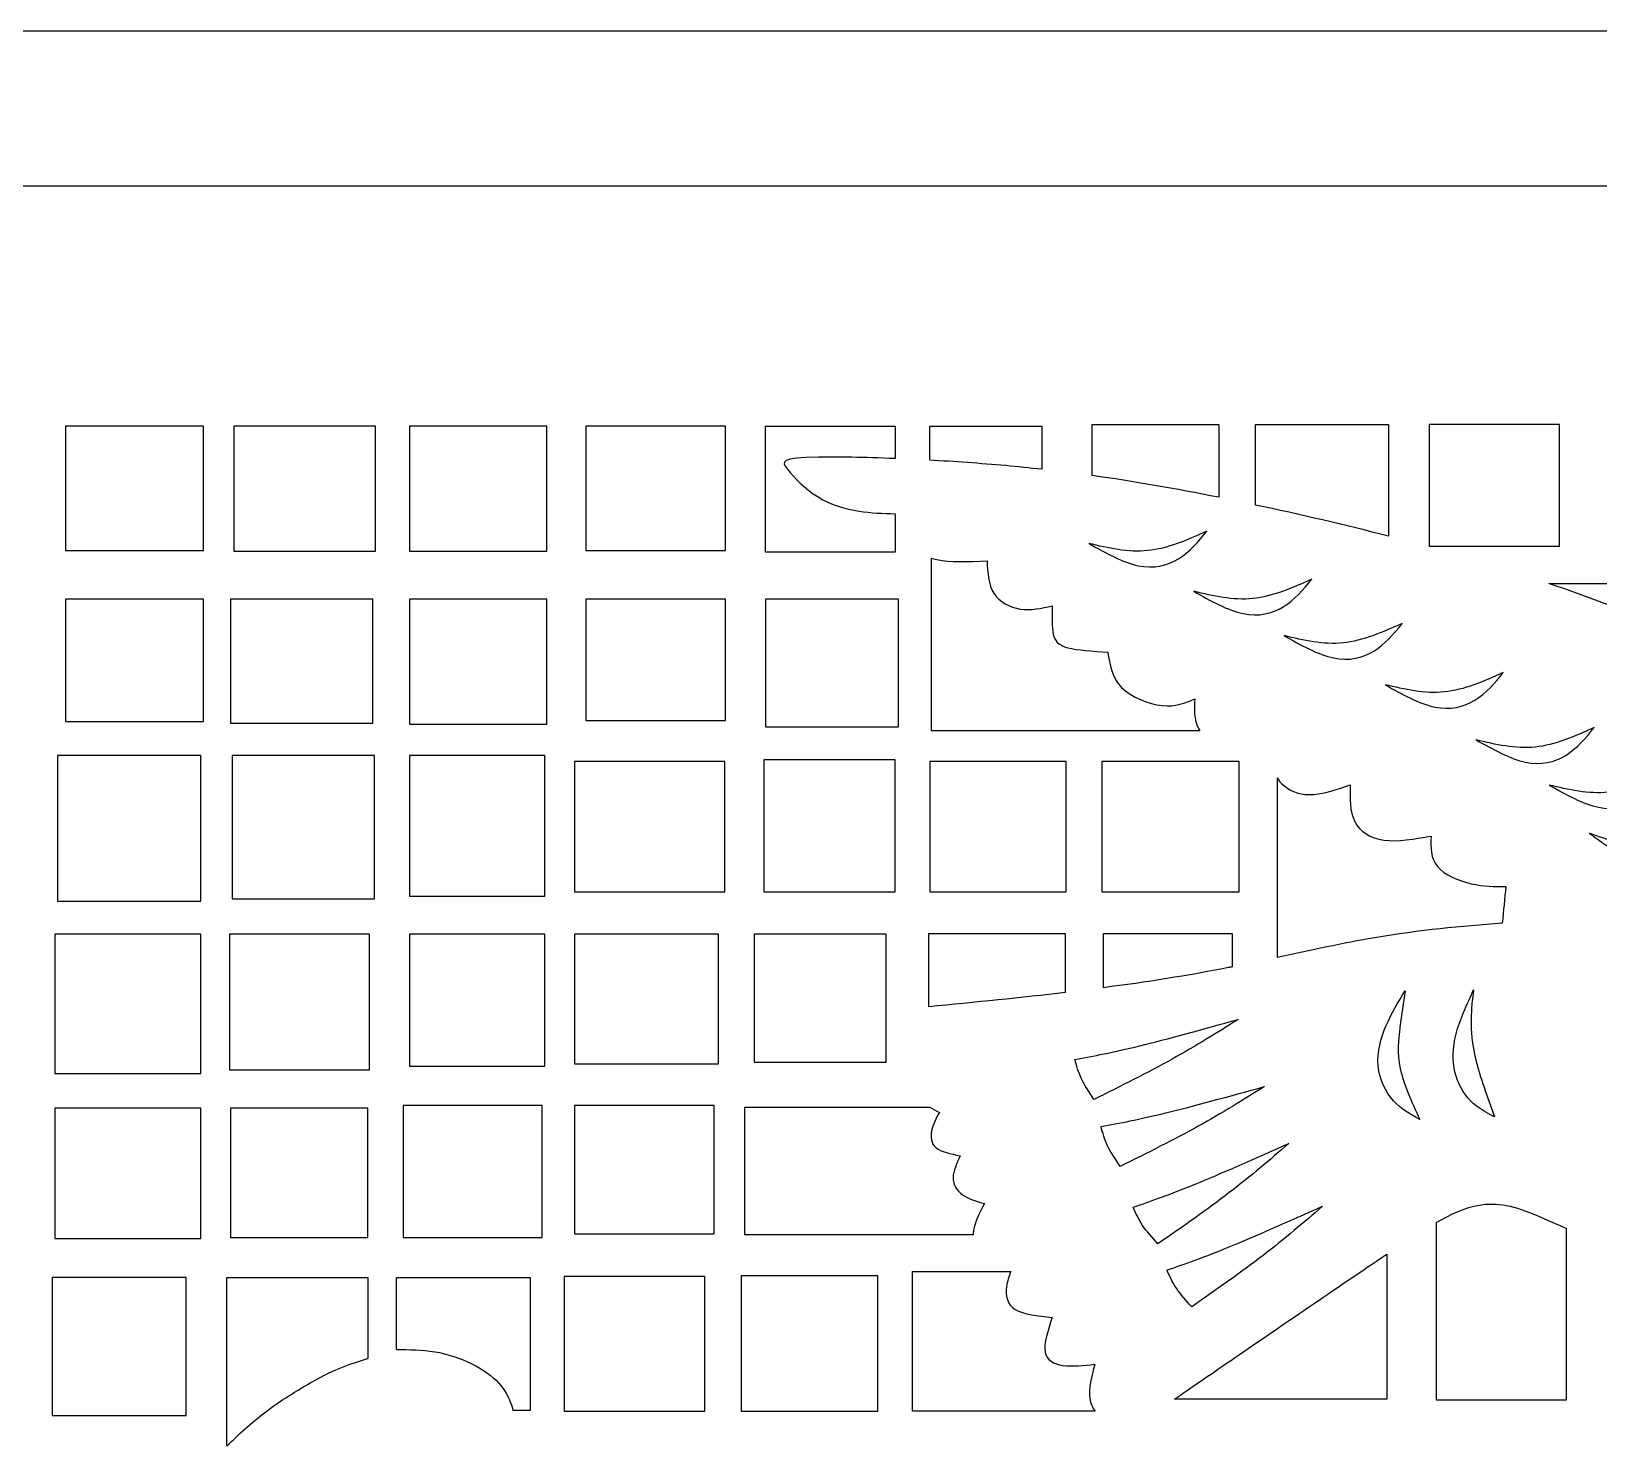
# Model space of a CAD drawing. Header units: millimetres. Extents: x 30 to 570, y 16 to 401.
# Drawn here: x 269.1 to 389.3, y 278.2 to 386.8 of the extents above; entities that cross this region are included whole.
import ezdxf

# ---------------------------------------------------------------- set-up
doc = ezdxf.new("R2010")
doc.units = ezdxf.units.MM
for name, color, linetype in [('Default', 7, 'Continuous'), ('DV1_Layer_1', 7, 'Continuous'), ('Layer_1', 7, 'Continuous')]:
    doc.layers.add(name, color=color, linetype=linetype)

# ---------------------------------------------------------------- blocks, each defined once
blk = doc.blocks.new('SE')
at = {"layer": 'DV1_Layer_1', "color": 7, "linetype": 'Continuous'}
for points, knots in [([(300.17, 19.96), (298.13, 20), (296.08, 20.05), (294.36, 20.47), (292.65, 20.89), (291.27, 21.7), (290.4, 22.74), (289.53, 23.79), (289.18, 25.08), (288.82, 26.37), (287.26, 26.33), (284.15, 26.24), (281.21, 28.28), (280.05, 29.42), (278.89, 30.55), (278.05, 31.8), (277.2, 33.05), (276.49, 32.42), (275.06, 31.18), (271.86, 31.53), (270.68, 32.31), (269.5, 33.09), (268.74, 34.47), (267.99, 35.85), (267.05, 34.87), (266.12, 33.89), (264.74, 33.38), (263.36, 32.87), (261.53, 32.83), (260.13, 33.16), (258.73, 33.49), (257.75, 34.21), (257.08, 35.07), (256.41, 35.94), (256.05, 36.97), (255.7, 37.99), (253.83, 37.9), (250.09, 37.72), (244.21, 39.86), (238.87, 42.26), (234.95, 41.91), (233.02, 41.42), (231.08, 40.93), (229.16, 40.13), (227.14, 38.79), (225.11, 37.46), (222.98, 35.59), (220.46, 33.87), (217.95, 32.16), (212.16, 29.04), (208.28, 27.04), (201.96, 24.99), (198.96, 24.34), (195.95, 23.7), (193.1, 23.43), (189.43, 23.5), (185.76, 23.56), (181.26, 23.97), (177.1, 25.28), (172.94, 26.59), (165.28, 31.04), (156.91, 35.5), (153.21, 37.08), (149.52, 38.66), (146.31, 39.59), (143.49, 40.01), (140.66, 40.44), (138.21, 40.35), (135.87, 39.66), (133.54, 38.97), (129.08, 36.39), (124.28, 35.59), (121.98, 35.41), (119.69, 35.23), (117.51, 35.27), (115.66, 35.63), (113.81, 35.99), (112.3, 36.65), (110.79, 37.32), (109.9, 35.81), (108.11, 32.78), (104.55, 31.53), (102.86, 31.24), (101.17, 30.96), (99.57, 31), (98.21, 31.53), (96.85, 32.07), (95.74, 33.09), (94.96, 34.21), (94.18, 35.32), (93.73, 36.52), (93.42, 37.79), (93.11, 39.06), (92.93, 40.39), (92.76, 41.73), (90.17, 40.88), (87.59, 40.04), (84.56, 39.21), (81.54, 38.39), (74.59, 36.79), (69.43, 36.43), (66.6, 36.68), (63.77, 36.92), (60.7, 37.59), (57.41, 38.9), (54.11, 40.22), (50.6, 42.17), (48.24, 45.18), (45.88, 48.18), (43.47, 56.29), (44.81, 61.36), (45.94, 63.41), (47.08, 65.46), (48.68, 67.02), (50.28, 68.57), (47.52, 70.89), (44.76, 73.2), (42, 75.52), (44.45, 78.15), (46.9, 80.77), (49.35, 83.4), (46.77, 85.8), (44.18, 88.21), (41.6, 90.61), (44.14, 93.24), (46.68, 95.87), (49.21, 98.49), (46.63, 101.12), (44.05, 103.75), (41.47, 106.37), (44.14, 109.04), (46.81, 111.71), (49.48, 114.39), (46.68, 116.88), (43.87, 119.37), (41.07, 121.87), (43.34, 124.63), (45.61, 127.39), (47.88, 130.15), (45.12, 132.68), (42.36, 135.22), (39.6, 137.76), (41.96, 140.39), (44.32, 143.01), (46.68, 145.64), (44.01, 148), (41.33, 150.36), (38.66, 152.72), (41.33, 155.3), (44.01, 157.88), (46.68, 160.46), (43.92, 162.87), (41.16, 165.27), (38.4, 167.68), (41.16, 170.39), (43.92, 173.11), (46.68, 175.82), (43.78, 178.09), (40.89, 180.36), (38, 182.63), (40.62, 185.31), (43.25, 187.98), (45.88, 190.65), (43.43, 193.14), (40.98, 195.63), (38.53, 198.13), (41.38, 200.49), (44.23, 202.85), (47.08, 205.21), (44.63, 207.7), (42.18, 210.19), (39.73, 212.69), (42.14, 215.22), (44.54, 217.76), (46.94, 220.3), (44.27, 222.66), (41.6, 225.02), (38.93, 227.38), (41.29, 230.32), (43.65, 233.25), (46.01, 236.19), (43.47, 238.37), (40.93, 240.56), (38.4, 242.74), (40.93, 245.68), (43.47, 248.61), (46.01, 251.55), (43.03, 253.56), (40.04, 255.56), (37.06, 257.56), (39.78, 259.83), (42.49, 262.1), (45.21, 264.37), (42.27, 267.04), (39.33, 269.72), (36.39, 272.39), (39.33, 274.92), (42.27, 277.46), (45.21, 280), (42.4, 282.49), (39.6, 284.99), (36.79, 287.48), (39.82, 290.06), (42.85, 292.64), (45.88, 295.23), (43.25, 297.81), (40.62, 300.39), (38, 302.97), (41.07, 305.29), (44.14, 307.6), (47.21, 309.92), (44.5, 311.88), (41.78, 313.84), (39.06, 315.79), (41.82, 318.51), (44.58, 321.23), (47.35, 323.94), (44.41, 326.79), (41.47, 329.64), (38.53, 332.49), (41.6, 334.8), (44.67, 337.12), (47.75, 339.43), (44.9, 342.24), (42.05, 345.04), (39.2, 347.85), (42, 349.94), (44.81, 352.03), (47.61, 354.13), (44.76, 356.17), (41.91, 358.22), (39.06, 360.27), (41.82, 363.07), (44.58, 365.88), (47.35, 368.68), (44.85, 370.78), (42.36, 372.87), (39.87, 374.96)], [0, 0, 0, 0, 0.011364, 0.011364, 0.011364, 0.022727, 0.022727, 0.022727, 0.034091, 0.034091, 0.034091, 0.045455, 0.056818, 0.056818, 0.056818, 0.068182, 0.068182, 0.068182, 0.079545, 0.090909, 0.090909, 0.090909, 0.102273, 0.102273, 0.102273, 0.113636, 0.113636, 0.113636, 0.125, 0.125, 0.125, 0.136364, 0.136364, 0.136364, 0.147727, 0.147727, 0.147727, 0.159091, 0.170455, 0.181818, 0.193182, 0.193182, 0.193182, 0.204545, 0.204545, 0.204545, 0.215909, 0.215909, 0.215909, 0.227273, 0.238636, 0.25, 0.25, 0.25, 0.261364, 0.261364, 0.261364, 0.272727, 0.272727, 0.272727, 0.284091, 0.295455, 0.295455, 0.295455, 0.306818, 0.306818, 0.306818, 0.318182, 0.318182, 0.318182, 0.329545, 0.340909, 0.340909, 0.340909, 0.352273, 0.352273, 0.352273, 0.363636, 0.363636, 0.363636, 0.375, 0.386364, 0.386364, 0.386364, 0.397727, 0.397727, 0.397727, 0.409091, 0.409091, 0.409091, 0.420455, 0.420455, 0.420455, 0.431818, 0.431818, 0.431818, 0.443182, 0.443182, 0.443182, 0.454545, 0.465909, 0.465909, 0.465909, 0.477273, 0.477273, 0.477273, 0.488636, 0.488636, 0.488636, 0.5, 0.511364, 0.511364, 0.511364, 0.522727, 0.522727, 0.522727, 0.534091, 0.534091, 0.534091, 0.545455, 0.545455, 0.545455, 0.556818, 0.556818, 0.556818, 0.568182, 0.568182, 0.568182, 0.579545, 0.579545, 0.579545, 0.590909, 0.590909, 0.590909, 0.602273, 0.602273, 0.602273, 0.613636, 0.613636, 0.613636, 0.625, 0.625, 0.625, 0.636364, 0.636364, 0.636364, 0.647727, 0.647727, 0.647727, 0.659091, 0.659091, 0.659091, 0.670455, 0.670455, 0.670455, 0.681818, 0.681818, 0.681818, 0.693182, 0.693182, 0.693182, 0.704545, 0.704545, 0.704545, 0.715909, 0.715909, 0.715909, 0.727273, 0.727273, 0.727273, 0.738636, 0.738636, 0.738636, 0.75, 0.75, 0.75, 0.761364, 0.761364, 0.761364, 0.772727, 0.772727, 0.772727, 0.784091, 0.784091, 0.784091, 0.795455, 0.795455, 0.795455, 0.806818, 0.806818, 0.806818, 0.818182, 0.818182, 0.818182, 0.829545, 0.829545, 0.829545, 0.840909, 0.840909, 0.840909, 0.852273, 0.852273, 0.852273, 0.863636, 0.863636, 0.863636, 0.875, 0.875, 0.875, 0.886364, 0.886364, 0.886364, 0.897727, 0.897727, 0.897727, 0.909091, 0.909091, 0.909091, 0.920455, 0.920455, 0.920455, 0.931818, 0.931818, 0.931818, 0.943182, 0.943182, 0.943182, 0.954545, 0.954545, 0.954545, 0.965909, 0.965909, 0.965909, 0.977273, 0.977273, 0.977273, 1, 1, 1, 1]), ([(300.17, 19.96), (302.22, 20), (304.27, 20.05), (305.98, 20.47), (307.7, 20.89), (309.08, 21.7), (309.95, 22.74), (310.81, 23.79), (311.17, 25.08), (311.53, 26.37), (313.09, 26.33), (316.2, 26.24), (319.14, 28.28), (320.3, 29.42), (321.46, 30.55), (322.3, 31.8), (323.15, 33.05), (323.86, 32.42), (325.28, 31.18), (328.49, 31.53), (329.67, 32.31), (330.85, 33.09), (331.61, 34.47), (332.36, 35.85), (333.3, 34.87), (334.23, 33.89), (335.61, 33.38), (336.99, 32.87), (338.82, 32.83), (340.22, 33.16), (341.62, 33.49), (342.6, 34.21), (343.27, 35.07), (343.94, 35.94), (344.29, 36.97), (344.65, 37.99), (346.52, 37.9), (350.26, 37.72), (356.14, 39.86), (361.48, 42.26), (365.4, 41.91), (367.33, 41.42), (369.27, 40.93), (371.18, 40.13), (373.21, 38.79), (375.24, 37.46), (377.37, 35.59), (379.89, 33.87), (382.4, 32.16), (388.19, 29.04), (392.06, 27.04), (398.39, 24.99), (401.39, 24.34), (404.4, 23.7), (407.25, 23.43), (410.92, 23.5), (414.59, 23.56), (419.09, 23.97), (423.25, 25.28), (427.41, 26.59), (435.07, 31.04), (443.44, 35.5), (447.14, 37.08), (450.83, 38.66), (454.04, 39.59), (456.86, 40.01), (459.69, 40.44), (462.14, 40.35), (464.48, 39.66), (466.81, 38.97), (471.26, 36.39), (476.07, 35.59), (478.37, 35.41), (480.66, 35.23), (482.84, 35.27), (484.69, 35.63), (486.54, 35.99), (488.05, 36.65), (489.56, 37.32), (490.45, 35.81), (492.23, 32.78), (495.8, 31.53), (497.49, 31.24), (499.18, 30.96), (500.78, 31), (502.14, 31.53), (503.5, 32.07), (504.61, 33.09), (505.39, 34.21), (506.17, 35.32), (506.61, 36.52), (506.93, 37.79), (507.24, 39.06), (507.42, 40.39), (507.59, 41.73), (510.18, 40.88), (512.76, 40.04), (515.78, 39.21), (518.81, 38.39), (525.76, 36.79), (530.92, 36.43), (533.75, 36.68), (536.58, 36.92), (539.65, 37.59), (542.94, 38.9), (546.24, 40.22), (549.75, 42.17), (552.11, 45.18), (554.47, 48.18), (556.88, 56.29), (555.54, 61.36), (554.41, 63.41), (553.27, 65.46), (551.67, 67.02), (550.07, 68.57), (552.83, 70.89), (555.59, 73.2), (558.35, 75.52), (555.9, 78.15), (553.45, 80.77), (551, 83.4), (553.58, 85.8), (556.16, 88.21), (558.75, 90.61), (556.21, 93.24), (553.67, 95.87), (551.13, 98.49), (553.72, 101.12), (556.3, 103.75), (558.88, 106.37), (556.21, 109.04), (553.54, 111.71), (550.87, 114.39), (553.67, 116.88), (556.48, 119.37), (559.28, 121.87), (557.01, 124.63), (554.74, 127.39), (552.47, 130.15), (555.23, 132.68), (557.99, 135.22), (560.75, 137.76), (558.39, 140.39), (556.03, 143.01), (553.67, 145.64), (556.34, 148), (559.01, 150.36), (561.68, 152.72), (559.01, 155.3), (556.34, 157.88), (553.67, 160.46), (556.43, 162.87), (559.19, 165.27), (561.95, 167.68), (559.19, 170.39), (556.43, 173.11), (553.67, 175.82), (556.57, 178.09), (559.46, 180.36), (562.35, 182.63), (559.73, 185.31), (557.1, 187.98), (554.47, 190.65), (556.92, 193.14), (559.37, 195.63), (561.82, 198.13), (558.97, 200.49), (556.12, 202.85), (553.27, 205.21), (555.72, 207.7), (558.17, 210.19), (560.62, 212.69), (558.21, 215.22), (555.81, 217.76), (553.4, 220.3), (556.08, 222.66), (558.75, 225.02), (561.42, 227.38), (559.06, 230.32), (556.7, 233.25), (554.34, 236.19), (556.88, 238.37), (559.41, 240.56), (561.95, 242.74), (559.41, 245.68), (556.88, 248.61), (554.34, 251.55), (557.32, 253.56), (560.3, 255.56), (563.29, 257.56), (560.57, 259.83), (557.86, 262.1), (555.14, 264.37), (558.08, 267.04), (561.02, 269.72), (563.96, 272.39), (561.02, 274.92), (558.08, 277.46), (555.14, 280), (557.95, 282.49), (560.75, 284.99), (563.55, 287.48), (560.53, 290.06), (557.5, 292.64), (554.47, 295.23), (557.1, 297.81), (559.73, 300.39), (562.35, 302.97), (559.28, 305.29), (556.21, 307.6), (553.14, 309.92), (555.85, 311.88), (558.57, 313.84), (561.28, 315.79), (558.52, 318.51), (555.76, 321.23), (553, 323.94), (555.94, 326.79), (558.88, 329.64), (561.82, 332.49), (558.75, 334.8), (555.67, 337.12), (552.6, 339.43), (555.45, 342.24), (558.3, 345.04), (561.15, 347.85), (558.35, 349.94), (555.54, 352.03), (552.74, 354.13), (555.59, 356.17), (558.44, 358.22), (561.28, 360.27), (558.52, 363.07), (555.76, 365.88), (553, 368.68), (555.5, 370.78), (557.99, 372.87), (560.48, 374.96)], [0, 0, 0, 0, 0.011364, 0.011364, 0.011364, 0.022727, 0.022727, 0.022727, 0.034091, 0.034091, 0.034091, 0.045455, 0.056818, 0.056818, 0.056818, 0.068182, 0.068182, 0.068182, 0.079545, 0.090909, 0.090909, 0.090909, 0.102273, 0.102273, 0.102273, 0.113636, 0.113636, 0.113636, 0.125, 0.125, 0.125, 0.136364, 0.136364, 0.136364, 0.147727, 0.147727, 0.147727, 0.159091, 0.170455, 0.181818, 0.193182, 0.193182, 0.193182, 0.204545, 0.204545, 0.204545, 0.215909, 0.215909, 0.215909, 0.227273, 0.238636, 0.25, 0.25, 0.25, 0.261364, 0.261364, 0.261364, 0.272727, 0.272727, 0.272727, 0.284091, 0.295455, 0.295455, 0.295455, 0.306818, 0.306818, 0.306818, 0.318182, 0.318182, 0.318182, 0.329545, 0.340909, 0.340909, 0.340909, 0.352273, 0.352273, 0.352273, 0.363636, 0.363636, 0.363636, 0.375, 0.386364, 0.386364, 0.386364, 0.397727, 0.397727, 0.397727, 0.409091, 0.409091, 0.409091, 0.420455, 0.420455, 0.420455, 0.431818, 0.431818, 0.431818, 0.443182, 0.443182, 0.443182, 0.454545, 0.465909, 0.465909, 0.465909, 0.477273, 0.477273, 0.477273, 0.488636, 0.488636, 0.488636, 0.5, 0.511364, 0.511364, 0.511364, 0.522727, 0.522727, 0.522727, 0.534091, 0.534091, 0.534091, 0.545455, 0.545455, 0.545455, 0.556818, 0.556818, 0.556818, 0.568182, 0.568182, 0.568182, 0.579545, 0.579545, 0.579545, 0.590909, 0.590909, 0.590909, 0.602273, 0.602273, 0.602273, 0.613636, 0.613636, 0.613636, 0.625, 0.625, 0.625, 0.636364, 0.636364, 0.636364, 0.647727, 0.647727, 0.647727, 0.659091, 0.659091, 0.659091, 0.670455, 0.670455, 0.670455, 0.681818, 0.681818, 0.681818, 0.693182, 0.693182, 0.693182, 0.704545, 0.704545, 0.704545, 0.715909, 0.715909, 0.715909, 0.727273, 0.727273, 0.727273, 0.738636, 0.738636, 0.738636, 0.75, 0.75, 0.75, 0.761364, 0.761364, 0.761364, 0.772727, 0.772727, 0.772727, 0.784091, 0.784091, 0.784091, 0.795455, 0.795455, 0.795455, 0.806818, 0.806818, 0.806818, 0.818182, 0.818182, 0.818182, 0.829545, 0.829545, 0.829545, 0.840909, 0.840909, 0.840909, 0.852273, 0.852273, 0.852273, 0.863636, 0.863636, 0.863636, 0.875, 0.875, 0.875, 0.886364, 0.886364, 0.886364, 0.897727, 0.897727, 0.897727, 0.909091, 0.909091, 0.909091, 0.920455, 0.920455, 0.920455, 0.931818, 0.931818, 0.931818, 0.943182, 0.943182, 0.943182, 0.954545, 0.954545, 0.954545, 0.965909, 0.965909, 0.965909, 0.977273, 0.977273, 0.977273, 1, 1, 1, 1]), ([(335.37, 349.81), (335.37, 349.81), (335.37, 346.87), (335.37, 346.87), (325.44, 346.87), (325.44, 346.87), (325.44, 356.53), (325.44, 356.53), (335.37, 356.53), (335.37, 356.53), (335.37, 354.04), (335.37, 354.04)], [0, 0, 0, 0, 0.166667, 0.166667, 0.333333, 0.333333, 0.5, 0.5, 0.666667, 0.666667, 1, 1, 1, 1]), ([(338.04, 353.92), (338.04, 353.92), (338.04, 356.53), (338.04, 356.53), (346.63, 356.53), (346.63, 356.53), (346.63, 353.22), (346.63, 353.22)], [0, 0, 0, 0, 0.25, 0.25, 0.5, 0.5, 1, 1, 1, 1]), ([(350.5, 352.74), (350.5, 352.74), (350.5, 356.66), (350.5, 356.66), (360.2, 356.66), (360.2, 356.66), (360.2, 351.07), (360.2, 351.07)], [0, 0, 0, 0, 0.25, 0.25, 0.5, 0.5, 1, 1, 1, 1]), ([(363.03, 350.48), (363.03, 350.48), (363.03, 356.66), (363.03, 356.66), (373.22, 356.66), (373.22, 356.66), (373.22, 348.09), (373.22, 348.09)], [0, 0, 0, 0, 0.25, 0.25, 0.5, 0.5, 1, 1, 1, 1]), ([(335.37, 354.04), (332.97, 354.14), (330.89, 354.18), (329.49, 354.15), (326.57, 354.11), (326.64, 353.82), (327.12, 353.22), (327.59, 352.62), (328.48, 351.71), (330.46, 350.49), (331.55, 350.18), (332.62, 350.01), (333.54, 349.87), (334.46, 349.83), (335.37, 349.81)], [0, 0, 0, 0, 0.166667, 0.166667, 0.166667, 0.333333, 0.333333, 0.333333, 0.5, 0.5, 0.666667, 0.666667, 0.666667, 1, 1, 1, 1]), ([(346.63, 353.22), (345.71, 353.32), (344.79, 353.41), (343.86, 353.5), (341.91, 353.67), (339.92, 353.81), (338.03, 353.92)], [0, 0, 0, 0, 0.333333, 0.333333, 0.333333, 1, 1, 1, 1]), ([(360.2, 351.07), (360.2, 351.07), (360.2, 351.07), (360.2, 351.07), (356.85, 351.74), (353.68, 352.29), (350.5, 352.74)], [0, 0, 0, 0, 0.333333, 0.333333, 0.333333, 1, 1, 1, 1]), ([(350.23, 347.53), (351.74, 347.18), (353.25, 346.82), (354.76, 346.98), (356.27, 347.13), (357.78, 347.8), (359.29, 348.47), (358.63, 347.67), (357.96, 346.87), (356.25, 345.82), (355.21, 345.58), (354.03, 345.82), (352.85, 346.07), (351.54, 346.8), (350.23, 347.53)], [0, 0, 0, 0, 0.166667, 0.166667, 0.166667, 0.333333, 0.333333, 0.333333, 0.5, 0.5, 0.666667, 0.666667, 0.666667, 1, 1, 1, 1]), ([(338.14, 346.41), (338.27, 346.37), (338.42, 346.32), (338.58, 346.29), (339.59, 346.07), (341.01, 346.14), (342.43, 346.2), (342.48, 345.29), (342.52, 344.38), (342.94, 343.71), (343.37, 343.05), (344.17, 342.63), (344.98, 342.5), (345.79, 342.38), (346.61, 342.56), (347.43, 342.74), (347.41, 341.94), (347.39, 341.14), (347.51, 340.58), (347.63, 340.03), (347.9, 339.72), (349.34, 339.34), (350.52, 339.27), (351.7, 339.2), (351.85, 338.23), (352.01, 337.25), (352.75, 336.49), (353.5, 335.74), (354.83, 335.21), (356.89, 334.98), (357.63, 335.3), (358.36, 335.61), (358.32, 334.83), (358.27, 334.05), (358.66, 333.34), (358.69, 333.29), (358.72, 333.24), (358.75, 333.19)], [0, 0, 0, 0, 0.071429, 0.071429, 0.071429, 0.142857, 0.142857, 0.142857, 0.214286, 0.214286, 0.214286, 0.285714, 0.285714, 0.285714, 0.357143, 0.357143, 0.357143, 0.428571, 0.428571, 0.428571, 0.5, 0.5, 0.571429, 0.571429, 0.571429, 0.642857, 0.642857, 0.642857, 0.714286, 0.714286, 0.785714, 0.785714, 0.785714, 0.857143, 0.857143, 0.857143, 1, 1, 1, 1]), ([(338.14, 346.41), (338.14, 346.41), (338.14, 333.19), (338.14, 333.19), (358.75, 333.19), (358.75, 333.19)], [0, 0, 0, 0, 0.333333, 0.333333, 1, 1, 1, 1]), ([(358.28, 343.86), (359.79, 343.5), (361.3, 343.15), (362.81, 343.3), (364.32, 343.46), (365.84, 344.12), (367.35, 344.79), (366.68, 343.99), (366.01, 343.19), (364.3, 342.15), (363.26, 341.9), (362.08, 342.15), (360.9, 342.39), (359.59, 343.13), (358.28, 343.86)], [0, 0, 0, 0, 0.166667, 0.166667, 0.166667, 0.333333, 0.333333, 0.333333, 0.5, 0.5, 0.666667, 0.666667, 0.666667, 1, 1, 1, 1]), ([(399.74, 338.77), (397.18, 339.95), (394.12, 341.24), (391.11, 342.41), (389.26, 343.14), (387.43, 343.81), (385.53, 344.46)], [0, 0, 0, 0, 0.333333, 0.333333, 0.333333, 1, 1, 1, 1]), ([(385.53, 344.46), (385.53, 344.46), (399.74, 344.46), (399.74, 344.46), (399.74, 338.77), (399.74, 338.77)], [0, 0, 0, 0, 0.333333, 0.333333, 1, 1, 1, 1]), ([(365.21, 340.46), (366.72, 340.1), (368.23, 339.75), (369.74, 339.9), (371.26, 340.06), (372.77, 340.73), (374.28, 341.39), (373.61, 340.59), (372.94, 339.79), (371.23, 338.75), (370.19, 338.5), (369.01, 338.75), (367.83, 338.99), (366.52, 339.73), (365.21, 340.46)], [0, 0, 0, 0, 0.166667, 0.166667, 0.166667, 0.333333, 0.333333, 0.333333, 0.5, 0.5, 0.666667, 0.666667, 0.666667, 1, 1, 1, 1]), ([(372.97, 336.69), (374.48, 336.34), (375.99, 335.98), (377.5, 336.14), (379.01, 336.29), (380.52, 336.96), (382.03, 337.62), (381.37, 336.82), (380.7, 336.03), (378.99, 334.98), (377.95, 334.74), (376.77, 334.98), (375.59, 335.23), (374.28, 335.96), (372.97, 336.69)], [0, 0, 0, 0, 0.166667, 0.166667, 0.166667, 0.333333, 0.333333, 0.333333, 0.5, 0.5, 0.666667, 0.666667, 0.666667, 1, 1, 1, 1]), ([(379.94, 332.46), (381.45, 332.11), (382.96, 331.75), (384.47, 331.91), (385.98, 332.06), (387.49, 332.73), (389, 333.4), (388.34, 332.6), (387.67, 331.8), (385.96, 330.75), (384.92, 330.51), (383.74, 330.75), (382.56, 331), (381.25, 331.73), (379.94, 332.46)], [0, 0, 0, 0, 0.166667, 0.166667, 0.166667, 0.333333, 0.333333, 0.333333, 0.5, 0.5, 0.666667, 0.666667, 0.666667, 1, 1, 1, 1]), ([(364.68, 329.54), (364.82, 329.34), (364.97, 329.16), (365.14, 329.01), (365.78, 328.41), (366.6, 328.21), (368.38, 328.34), (369.33, 328.68), (370.29, 329.01), (370.27, 327.99), (370.24, 326.96), (370.63, 326.2), (371.02, 325.43), (371.82, 324.92), (372.87, 324.78), (373.91, 324.63), (375.2, 324.85), (376.49, 325.08), (376.46, 324.23), (376.44, 323.39), (377.51, 322.1), (378.6, 321.66), (379.56, 321.43), (380.53, 321.21), (381.37, 321.21), (382.22, 321.21), (382.13, 320.28), (382.04, 319.35), (381.95, 318.41), (378.8, 318.15), (375.64, 317.88), (372.14, 317.28), (369.78, 316.87), (367.25, 316.32), (364.68, 315.76)], [0, 0, 0, 0, 0.076923, 0.076923, 0.076923, 0.153846, 0.153846, 0.230769, 0.230769, 0.230769, 0.307692, 0.307692, 0.307692, 0.384615, 0.384615, 0.384615, 0.461538, 0.461538, 0.461538, 0.538462, 0.538462, 0.615385, 0.615385, 0.615385, 0.692308, 0.692308, 0.692308, 0.769231, 0.769231, 0.769231, 0.846154, 0.846154, 0.846154, 1, 1, 1, 1]), ([(385.54, 329), (387.05, 328.64), (388.56, 328.29), (390.07, 328.44), (391.58, 328.6), (393.09, 329.26), (394.6, 329.93), (393.94, 329.13), (393.27, 328.33), (391.56, 327.29), (390.51, 327.04), (389.34, 327.29), (388.16, 327.53), (386.85, 328.26), (385.54, 329)], [0, 0, 0, 0, 0.166667, 0.166667, 0.166667, 0.333333, 0.333333, 0.333333, 0.5, 0.5, 0.666667, 0.666667, 0.666667, 1, 1, 1, 1]), ([(388.63, 325.31), (390.08, 324.77), (391.54, 324.22), (393.05, 324.18), (394.57, 324.14), (396.16, 324.6), (397.74, 325.07), (396.97, 324.36), (396.21, 323.66), (395.3, 323.25), (394.38, 322.84), (393.31, 322.73), (392.18, 323.13), (391.04, 323.52), (389.84, 324.42), (388.63, 325.31)], [0, 0, 0, 0, 0.166667, 0.166667, 0.166667, 0.333333, 0.333333, 0.333333, 0.5, 0.5, 0.5, 0.666667, 0.666667, 0.666667, 1, 1, 1, 1]), ([(337.97, 311.99), (337.97, 311.99), (337.97, 317.61), (337.97, 317.61), (348.43, 317.61), (348.43, 317.61), (348.43, 313.08), (348.43, 313.08)], [0, 0, 0, 0, 0.25, 0.25, 0.5, 0.5, 1, 1, 1, 1]), ([(351.36, 313.45), (351.36, 313.45), (351.36, 317.61), (351.36, 317.61), (361.23, 317.61), (361.23, 317.61), (361.23, 315.05), (361.23, 315.05)], [0, 0, 0, 0, 0.25, 0.25, 0.5, 0.5, 1, 1, 1, 1]), ([(361.23, 315.05), (361.13, 315.03), (361.04, 315.01), (360.95, 314.99), (357.81, 314.38), (354.66, 313.88), (351.36, 313.45)], [0, 0, 0, 0, 0.333333, 0.333333, 0.333333, 1, 1, 1, 1]), ([(374.49, 313.21), (373.98, 312.37), (373.47, 311.53), (373.05, 310.56), (372.64, 309.59), (372.33, 308.51), (372.42, 307.47), (372.51, 306.44), (373, 305.46), (373.6, 304.78), (374.2, 304.11), (374.91, 303.73), (375.62, 303.35), (375, 304.71), (374.38, 306.06), (374.12, 307.25), (373.87, 308.44), (373.98, 309.46), (374.1, 310.43), (374.22, 311.39), (374.35, 312.3), (374.49, 313.21)], [0, 0, 0, 0, 0.125, 0.125, 0.125, 0.25, 0.25, 0.25, 0.375, 0.375, 0.375, 0.5, 0.5, 0.5, 0.625, 0.625, 0.625, 0.75, 0.75, 0.75, 1, 1, 1, 1]), ([(379.75, 313.28), (379.22, 312.13), (378.69, 310.97), (378.41, 309.91), (378.13, 308.84), (378.11, 307.86), (378.32, 306.98), (378.53, 306.11), (378.97, 305.33), (380.06, 304.22), (380.71, 303.89), (381.35, 303.55), (380.8, 305.08), (380.24, 306.62), (379.93, 307.88), (379.62, 309.15), (379.55, 310.15), (379.56, 311), (379.57, 311.86), (379.66, 312.57), (379.75, 313.28)], [0, 0, 0, 0, 0.125, 0.125, 0.125, 0.25, 0.25, 0.25, 0.375, 0.375, 0.5, 0.5, 0.5, 0.625, 0.625, 0.625, 0.75, 0.75, 0.75, 1, 1, 1, 1]), ([(361.69, 311.02), (358.96, 310.26), (356.23, 309.51), (354.14, 308.99), (352.05, 308.48), (350.61, 308.22), (349.16, 307.95), (349.3, 307.46), (349.43, 306.97), (349.67, 306.46), (349.92, 305.95), (350.27, 305.42), (350.63, 304.88), (352.7, 305.91), (354.78, 306.94), (356.62, 307.97), (358.46, 308.99), (360.08, 310), (361.69, 311.02)], [0, 0, 0, 0, 0.142857, 0.142857, 0.142857, 0.285714, 0.285714, 0.285714, 0.428571, 0.428571, 0.428571, 0.571429, 0.571429, 0.571429, 0.714286, 0.714286, 0.714286, 1, 1, 1, 1]), ([(363.7, 305.87), (360.97, 305.11), (358.23, 304.36), (356.15, 303.85), (354.06, 303.34), (352.61, 303.07), (351.17, 302.8), (351.3, 302.32), (351.44, 301.83), (351.68, 301.32), (351.93, 300.81), (352.28, 300.27), (352.64, 299.74), (354.71, 300.77), (356.78, 301.8), (358.63, 302.82), (360.47, 303.84), (362.09, 304.86), (363.7, 305.87)], [0, 0, 0, 0, 0.142857, 0.142857, 0.142857, 0.285714, 0.285714, 0.285714, 0.428571, 0.428571, 0.428571, 0.571429, 0.571429, 0.571429, 0.714286, 0.714286, 0.714286, 1, 1, 1, 1]), ([(341.37, 294.49), (341.37, 294.49), (323.84, 294.49), (323.84, 294.49), (323.84, 304.29), (323.84, 304.29), (338.05, 304.29), (338.05, 304.29)], [0, 0, 0, 0, 0.25, 0.25, 0.5, 0.5, 1, 1, 1, 1]), ([(338.05, 304.29), (338.28, 304.15), (338.53, 304.02), (338.77, 303.89), (338.52, 303.42), (338.28, 302.95), (338.18, 302.47), (338.08, 302), (338.12, 301.51), (338.9, 300.86), (339.63, 300.71), (340.37, 300.55), (340.1, 299.98), (339.83, 299.4), (339.83, 298.35), (340.1, 297.89), (340.55, 297.57), (340.99, 297.24), (341.61, 297.07), (342.23, 296.89), (341.86, 296.18), (341.48, 295.47), (341.39, 294.83), (341.37, 294.72), (341.37, 294.6), (341.37, 294.49)], [0, 0, 0, 0, 0.1, 0.1, 0.1, 0.2, 0.2, 0.2, 0.3, 0.3, 0.4, 0.4, 0.4, 0.5, 0.5, 0.6, 0.6, 0.6, 0.7, 0.7, 0.7, 0.8, 0.8, 0.8, 1, 1, 1, 1]), ([(365.57, 301.5), (362.98, 300.35), (360.39, 299.2), (356.42, 297.57), (355.03, 297.09), (353.64, 296.61), (353.84, 296.15), (354.05, 295.68), (354.36, 295.21), (354.68, 294.75), (355.11, 294.27), (355.54, 293.8), (357.44, 295.12), (359.34, 296.45), (361.01, 297.73), (362.68, 299.01), (364.13, 300.26), (365.57, 301.5)], [0, 0, 0, 0, 0.142857, 0.142857, 0.285714, 0.285714, 0.285714, 0.428571, 0.428571, 0.428571, 0.571429, 0.571429, 0.571429, 0.714286, 0.714286, 0.714286, 1, 1, 1, 1]), ([(376.89, 295.43), (377.75, 295.92), (378.48, 296.28), (379.16, 296.51), (380.8, 297.07), (382.11, 296.91), (383.69, 296.33), (384.64, 295.99), (385.68, 295.5), (386.88, 294.98)], [0, 0, 0, 0, 0.25, 0.25, 0.25, 0.5, 0.5, 0.5, 1, 1, 1, 1]), ([(368.16, 296.68), (365.57, 295.53), (362.98, 294.38), (359.01, 292.75), (357.62, 292.27), (356.23, 291.79), (356.43, 291.33), (356.64, 290.87), (356.95, 290.4), (357.27, 289.93), (357.7, 289.45), (358.13, 288.98), (360.03, 290.3), (361.93, 291.63), (363.6, 292.91), (365.27, 294.2), (366.72, 295.44), (368.16, 296.68)], [0, 0, 0, 0, 0.142857, 0.142857, 0.285714, 0.285714, 0.285714, 0.428571, 0.428571, 0.428571, 0.571429, 0.571429, 0.571429, 0.714286, 0.714286, 0.714286, 1, 1, 1, 1]), ([(376.89, 295.43), (376.89, 295.43), (376.89, 281.83), (376.89, 281.83), (386.88, 281.83), (386.88, 281.83), (386.88, 294.98), (386.88, 294.98)], [0, 0, 0, 0, 0.25, 0.25, 0.5, 0.5, 1, 1, 1, 1]), ([(356.8, 281.89), (358, 282.71), (359.38, 283.66), (361.18, 284.89), (364.42, 287.11), (369.02, 290.27), (372.3, 292.48), (372.57, 292.66), (372.83, 292.84), (373.09, 293.01)], [0, 0, 0, 0, 0.25, 0.25, 0.25, 0.5, 0.5, 0.5, 1, 1, 1, 1]), ([(373.09, 293.01), (373.09, 293.01), (373.09, 281.89), (373.09, 281.89), (356.8, 281.89), (356.8, 281.89)], [0, 0, 0, 0, 0.333333, 0.333333, 1, 1, 1, 1]), ([(284.12, 278.3), (284.12, 278.3), (284.12, 291.22), (284.12, 291.22), (294.92, 291.22), (294.92, 291.22), (294.92, 285), (294.92, 285)], [0, 0, 0, 0, 0.25, 0.25, 0.5, 0.5, 1, 1, 1, 1]), ([(297.12, 285.69), (297.12, 285.69), (297.12, 291.22), (297.12, 291.22), (307.38, 291.22), (307.38, 291.22), (307.38, 281.03), (307.38, 281.03), (306.05, 281.03), (306.05, 281.03)], [0, 0, 0, 0, 0.2, 0.2, 0.4, 0.4, 0.6, 0.6, 1, 1, 1, 1]), ([(350.71, 280.96), (350.71, 280.96), (336.7, 280.96), (336.7, 280.96), (336.7, 291.69), (336.7, 291.69), (344.25, 291.69), (344.25, 291.69)], [0, 0, 0, 0, 0.25, 0.25, 0.5, 0.5, 1, 1, 1, 1]), ([(344.25, 291.69), (344.1, 291.3), (343.99, 290.91), (343.93, 290.54), (343.83, 289.82), (343.97, 289.16), (345.21, 288.38), (346.32, 288.27), (347.43, 288.16), (347.1, 287.16), (346.77, 286.16), (346.88, 285.52), (346.99, 284.87), (347.54, 284.58), (348.25, 284.48), (348.96, 284.38), (349.83, 284.47), (350.7, 284.56), (350.45, 283.63), (350.21, 282.69), (350.32, 281.93), (350.37, 281.56), (350.51, 281.23), (350.71, 280.96)], [0, 0, 0, 0, 0.111111, 0.111111, 0.111111, 0.222222, 0.222222, 0.333333, 0.333333, 0.333333, 0.444444, 0.444444, 0.444444, 0.555556, 0.555556, 0.555556, 0.666667, 0.666667, 0.666667, 0.777778, 0.777778, 0.777778, 1, 1, 1, 1]), ([(284.12, 278.3), (285.05, 279.19), (285.98, 280.07), (287.1, 280.92), (288.23, 281.77), (289.54, 282.58), (290.56, 283.16), (291.59, 283.74), (292.32, 284.09), (293, 284.35), (293.68, 284.62), (294.3, 284.81), (294.92, 285)], [0, 0, 0, 0, 0.2, 0.2, 0.2, 0.4, 0.4, 0.4, 0.6, 0.6, 0.6, 1, 1, 1, 1]), ([(297.12, 285.69), (298.1, 285.69), (299.07, 285.69), (301.05, 285.36), (302.05, 285.03), (303.76, 284.18), (304.47, 283.67), (304.96, 283.14), (305.45, 282.61), (305.71, 282.05), (305.86, 281.69), (306, 281.34), (306.03, 281.18), (306.05, 281.03)], [0, 0, 0, 0, 0.166667, 0.166667, 0.333333, 0.333333, 0.5, 0.5, 0.5, 0.666667, 0.666667, 0.666667, 1, 1, 1, 1])]:
    blk.add_open_spline(points, degree=3, knots=knots, dxfattribs=at)
for points in [[(39.87, 374.96), (39.87, 374.96), (560.48, 374.96), (560.48, 374.96)], [(373.22, 348.09), (369.93, 348.94), (366.43, 349.76), (363.03, 350.48)], [(364.68, 329.54), (364.68, 329.54), (364.68, 315.76), (364.68, 315.76)], [(348.43, 313.08), (345.07, 312.68), (341.53, 312.34), (337.97, 311.99)]]:
    blk.add_open_spline(points, degree=3, dxfattribs=at)
at = {"layer": 'Layer_1', "color": 7, "linetype": 'Continuous'}
for p, q in [((569.7, 386.82), (29.66, 386.82)), ((282.32, 356.53), (271.73, 356.53)), ((271.73, 356.53), (271.73, 347)), ((282.32, 347), (282.32, 356.53)), ((295.52, 356.53), (284.66, 356.53)), ((284.66, 356.53), (284.66, 346.93)), ((295.52, 346.93), (295.52, 356.53)), ((308.65, 356.53), (298.12, 356.53)), ((298.12, 356.53), (298.12, 346.93)), ((308.65, 346.93), (308.65, 356.53)), ((322.37, 356.53), (311.65, 356.53)), ((311.65, 356.53), (311.65, 347)), ((322.37, 347), (322.37, 356.53)), ((386.35, 356.66), (376.35, 356.66)), ((376.35, 356.66), (376.35, 347.33)), ((386.35, 347.33), (386.35, 356.66)), ((271.73, 347), (282.32, 347)), ((284.66, 346.93), (295.52, 346.93)), ((298.12, 346.93), (308.65, 346.93)), ((311.65, 347), (322.37, 347)), ((376.35, 347.33), (386.35, 347.33)), ((282.32, 343.27), (271.73, 343.27)), ((271.73, 343.27), (271.73, 333.87)), ((282.32, 333.87), (282.32, 343.27)), ((295.32, 343.27), (284.39, 343.27)), ((284.39, 343.27), (284.39, 333.74)), ((295.32, 333.74), (295.32, 343.27)), ((308.65, 343.27), (298.12, 343.27)), ((298.12, 343.27), (298.12, 333.67)), ((308.65, 333.67), (308.65, 343.27)), ((322.37, 343.27), (311.65, 343.27)), ((311.65, 343.27), (311.65, 333.94)), ((322.37, 333.94), (322.37, 343.27)), ((335.64, 343.27), (325.44, 343.27)), ((325.44, 343.27), (325.44, 333.47)), ((335.64, 333.47), (335.64, 343.27)), ((271.73, 333.87), (282.32, 333.87)), ((284.39, 333.74), (295.32, 333.74)), ((298.12, 333.67), (308.65, 333.67)), ((311.65, 333.94), (322.37, 333.94)), ((325.44, 333.47), (335.64, 333.47)), ((282.12, 331.27), (271.13, 331.27)), ((271.13, 331.27), (271.13, 320.08)), ((282.12, 320.08), (282.12, 331.27)), ((295.45, 331.27), (284.52, 331.27)), ((284.52, 331.27), (284.52, 320.28)), ((295.45, 320.28), (295.45, 331.27)), ((308.51, 331.27), (298.12, 331.27)), ((298.12, 331.27), (298.12, 320.48)), ((308.51, 320.48), (308.51, 331.27)), ((322.31, 330.81), (310.78, 330.81)), ((310.78, 330.81), (310.78, 320.81)), ((322.31, 320.81), (322.31, 330.81)), ((335.37, 330.94), (325.31, 330.94)), ((325.31, 330.94), (325.31, 320.81)), ((335.37, 320.81), (335.37, 330.94)), ((348.5, 330.81), (338.04, 330.81)), ((338.04, 330.81), (338.04, 320.81)), ((348.5, 320.81), (348.5, 330.81)), ((361.76, 330.81), (351.23, 330.81)), ((351.23, 330.81), (351.23, 320.81)), ((361.76, 320.81), (361.76, 330.81)), ((271.13, 320.08), (282.12, 320.08)), ((284.52, 320.28), (295.45, 320.28)), ((298.12, 320.48), (308.51, 320.48)), ((310.78, 320.81), (322.31, 320.81)), ((325.31, 320.81), (335.37, 320.81)), ((338.04, 320.81), (348.5, 320.81)), ((351.23, 320.81), (361.76, 320.81)), ((282.12, 317.55), (270.93, 317.55)), ((270.93, 317.55), (270.93, 306.88)), ((282.12, 306.88), (282.12, 317.55)), ((295.05, 317.55), (284.32, 317.55)), ((284.32, 317.55), (284.32, 307.15)), ((295.05, 307.15), (295.05, 317.55)), ((308.51, 317.55), (298.12, 317.55)), ((298.12, 317.55), (298.12, 307.42)), ((308.51, 307.42), (308.51, 317.55)), ((321.84, 317.55), (310.78, 317.55)), ((310.78, 317.55), (310.78, 307.62)), ((321.84, 307.62), (321.84, 317.55)), ((334.7, 317.55), (324.57, 317.55)), ((324.57, 317.55), (324.57, 307.75)), ((334.7, 307.75), (334.7, 317.55)), ((270.93, 306.88), (282.12, 306.88)), ((284.32, 307.15), (295.05, 307.15)), ((298.12, 307.42), (308.51, 307.42)), ((310.78, 307.62), (321.84, 307.62)), ((324.57, 307.75), (334.7, 307.75)), ((282.12, 304.22), (270.93, 304.22)), ((270.93, 304.22), (270.93, 294.22)), ((282.12, 294.22), (282.12, 304.22)), ((294.92, 304.22), (284.39, 304.22)), ((284.39, 304.22), (284.39, 294.29)), ((294.92, 294.29), (294.92, 304.22)), ((308.31, 304.42), (297.65, 304.42)), ((297.65, 304.42), (297.65, 294.29)), ((308.31, 294.29), (308.31, 304.42)), ((321.51, 304.42), (310.78, 304.42)), ((310.78, 304.42), (310.78, 294.56)), ((321.51, 294.56), (321.51, 304.42)), ((310.78, 294.56), (321.51, 294.56)), ((270.93, 294.22), (282.12, 294.22)), ((284.39, 294.29), (294.92, 294.29)), ((297.65, 294.29), (308.31, 294.29)), ((280.99, 291.22), (270.73, 291.22)), ((270.73, 291.22), (270.73, 280.63)), ((280.99, 280.63), (280.99, 291.22)), ((320.78, 291.29), (309.98, 291.29)), ((309.98, 291.29), (309.98, 280.96)), ((320.78, 280.96), (320.78, 291.29)), ((334.04, 291.36), (323.57, 291.36)), ((323.57, 291.36), (323.57, 280.96)), ((334.04, 280.96), (334.04, 291.36)), ((270.73, 280.63), (280.99, 280.63)), ((309.98, 280.96), (320.78, 280.96)), ((323.57, 280.96), (334.04, 280.96))]:
    blk.add_line(p, q, dxfattribs=at)

msp = doc.modelspace()

# ---------------------------------------------------------------- block references
at = {"layer": 'Default'}
msp.add_blockref('SE', (0, 0), dxfattribs=at)

doc.saveas('drawing.dxf')
